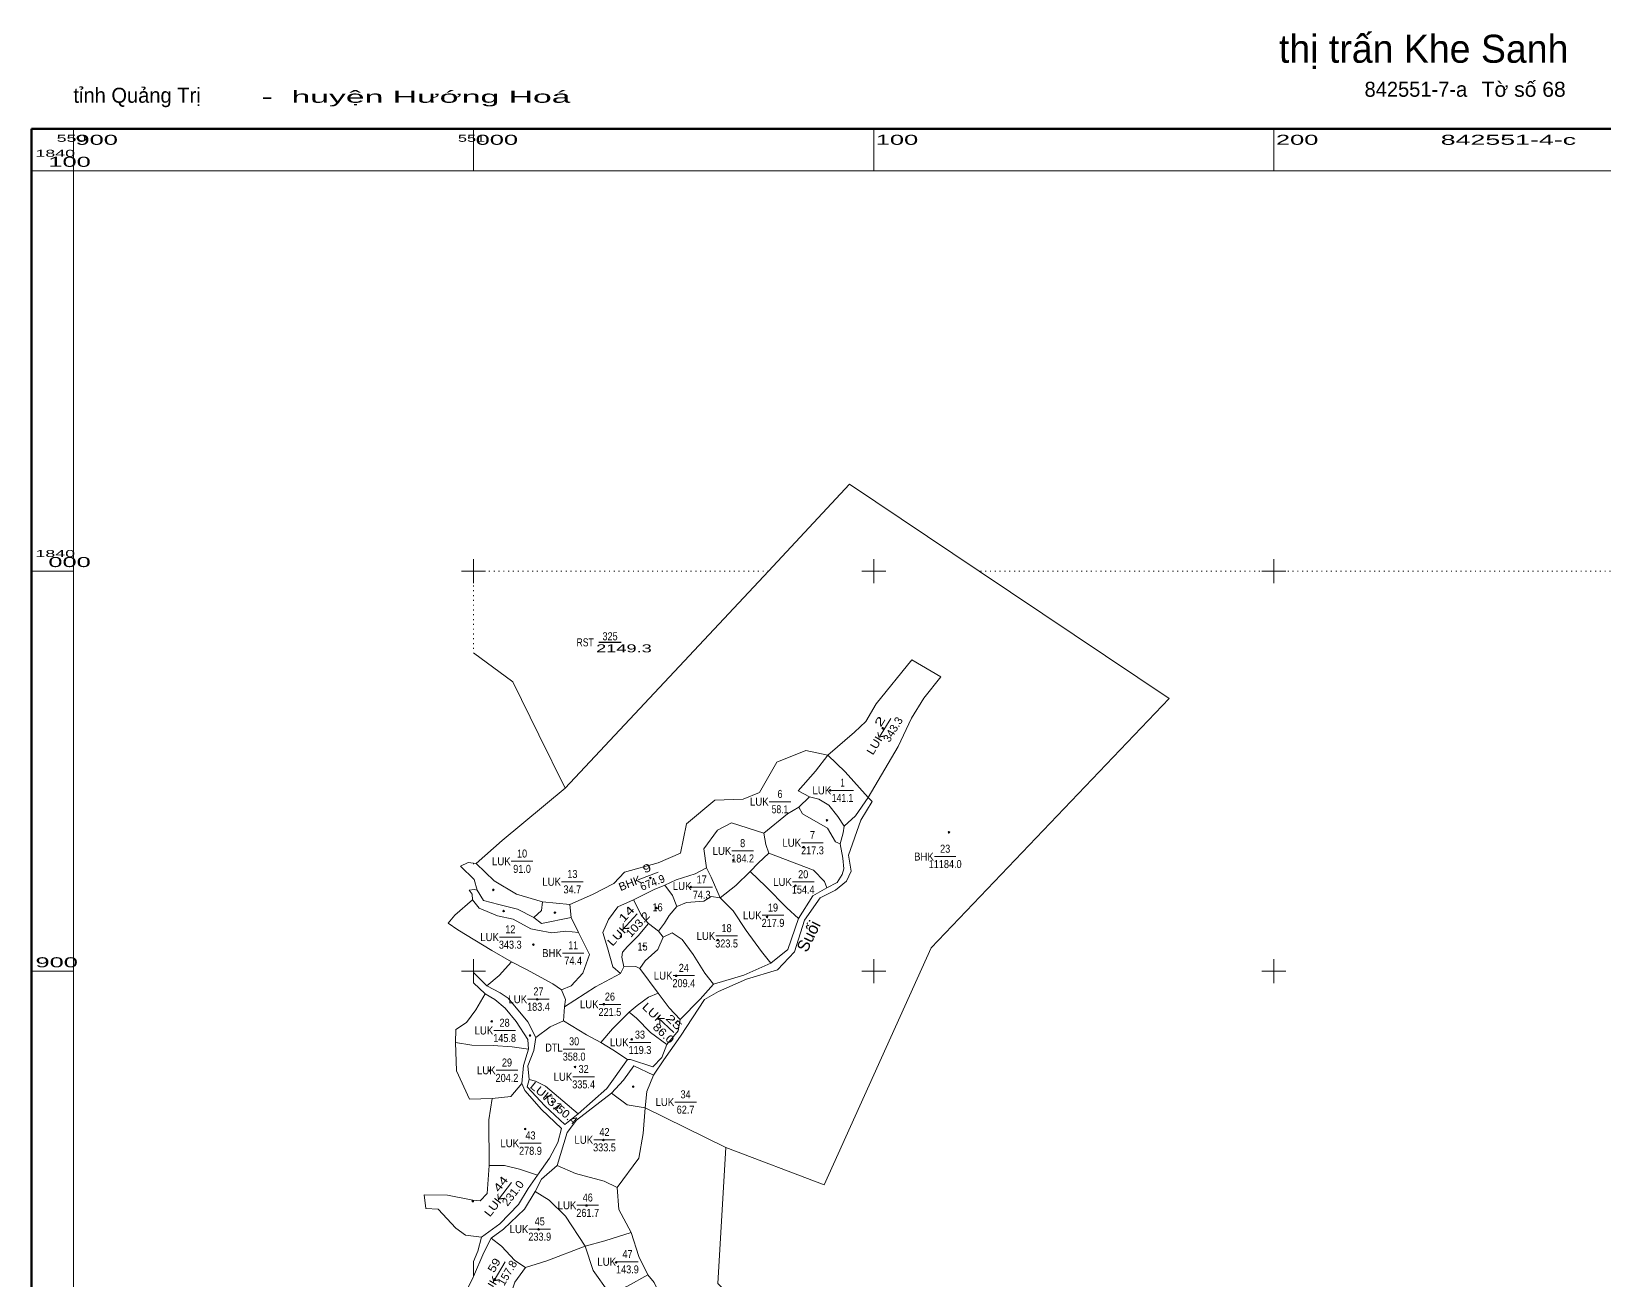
# Model space of a CAD drawing. Header units: metres. Extents: x 550890 to 551618, y 1839259 to 1840146.
# Drawn here: x 550889.5 to 551282.6, y 1839822.7 to 1840134.8 of the extents above; entities that cross this region are included whole.
import ezdxf
from ezdxf.enums import TextEntityAlignment as Align

# ---------------------------------------------------------------- set-up
doc = ezdxf.new("R2010")
doc.units = ezdxf.units.M
doc.header["$LTSCALE"] = 0.8
doc.header["$PDMODE"] = 32
doc.header["$PDSIZE"] = 0.4
doc.linetypes.add('DASH_DOUBLE_DOT', pattern=[9.2, 5, -1.2, 0.3, -1.2, 0.3, -1.2])
doc.linetypes.add('DOTTED', pattern=[1.5, 0.3, -1.2])
for name, color, linetype, lineweight in [('10', 7, 'Continuous', 13), ('13', 7, 'Continuous', 13), ('2', 7, 'DASH_DOUBLE_DOT', 25), ('24', 7, 'Continuous', 13), ('31', 7, 'Continuous', 13), ('63', 7, 'Continuous', 13)]:
    doc.layers.add(name, color=color, linetype=linetype, lineweight=lineweight)
doc.layers.add('4', color=7, linetype='Continuous')
doc.layers.add('48', color=7, linetype='Continuous')

msp = doc.modelspace()

# ---------------------------------------------------------------- linework, layer by layer
at = {"layer": '10'}
for p, q in [((551081.23, 1839941.03), (551083.92, 1839943.6)), ((551024.04, 1839916.69), (551017.17, 1839917.38)), ((551024.35, 1839913.43), (551024.04, 1839916.69)), ((551026.19, 1839909.68), (551024.35, 1839913.43)), ((551046.22, 1839910.03), (551043.7, 1839911.9)), ((551047.37, 1839908.51), (551046.22, 1839910.03)), ((551037.5, 1839901.14), (551036.73, 1839899.41)), ((551046.12, 1839894.54), (551041.53, 1839900.69)), ((551022.74, 1839891.09), (551022.42, 1839887.62)), ((551063, 1839856), (551042.84, 1839865.88))]:
    msp.add_line(p, q, dxfattribs=at)
for points in [[(551073.67, 1840000), (551093.97, 1840021.69), (551126.34, 1840000)], [(551000.61, 1839926.96), (551007.17, 1839932.67), (551022.88, 1839945.75), (551073.67, 1840000)], [(551126.34, 1840000), (551173.84, 1839968.17), (551114.32, 1839905.86), (551087.59, 1839846.66), (551063, 1839856)], [(551022.88, 1839945.75), (551016.33, 1839959.04), (551009.78, 1839972.32), (551000, 1839979.61)], [(551098.6, 1839943.41), (551106.1, 1839956.18), (551109.45, 1839963.26), (551112.48, 1839968.28), (551116.76, 1839973.61), (551109.53, 1839977.84), (551100.63, 1839966.86), (551098.02, 1839962.44), (551095.19, 1839959.74), (551088.48, 1839954.02)], [(551088.48, 1839954.02), (551083.02, 1839955.14), (551075.77, 1839952.26), (551071.45, 1839944.71), (551067.35, 1839943.03), (551060.28, 1839942.78), (551053.19, 1839936.86), (551051.73, 1839929.54), (551046.13, 1839927.13), (551037.69, 1839924.75), (551035.06, 1839921.93), (551029.67, 1839919.15), (551024.04, 1839916.69)], [(551083.92, 1839943.6), (551081.14, 1839945.1), (551085.43, 1839949.97), (551088.48, 1839954.02)], [(551098.6, 1839943.41), (551092.84, 1839949.84), (551088.48, 1839954.02)], [(551072.56, 1839934.51), (551078.45, 1839939.34), (551081.23, 1839941.03)], [(551081.23, 1839941.03), (551082.18, 1839939.32), (551088.45, 1839935.79), (551090.45, 1839932.31), (551091.63, 1839931.81)], [(551092.6, 1839936.28), (551090.99, 1839938.69), (551088.74, 1839941.49), (551086.26, 1839942.99), (551083.92, 1839943.6)], [(551058.23, 1839925.89), (551057.54, 1839930.58), (551060.96, 1839935.24), (551064.43, 1839937.07), (551072.56, 1839934.51)], [(551073.77, 1839929.5), (551072.98, 1839931.68), (551072.56, 1839934.51)], [(551069.07, 1839924.95), (551071.12, 1839927.05), (551073.77, 1839929.5)], [(551073.77, 1839929.5), (551084.92, 1839925.29), (551087.68, 1839922.44), (551088.24, 1839920.88)], [(551000.92, 1839920.24), (551000.12, 1839922.9), (550996.72, 1839926.26), (550998.6, 1839927.17), (551000, 1839927.02), (551000.61, 1839926.96)], [(551017.17, 1839917.38), (551010.68, 1839919.3), (551005.15, 1839922.58), (551000.61, 1839926.96)], [(551047.74, 1839921.48), (551050.59, 1839922.87), (551055.32, 1839924.37), (551058.23, 1839925.89)], [(551058.23, 1839925.89), (551059.4, 1839923.52), (551061.59, 1839918.35)], [(551039.95, 1839917.83), (551045.12, 1839920.46), (551047.74, 1839921.48)], [(551050.78, 1839916.17), (551049.66, 1839918.97), (551047.74, 1839921.48)], [(551069.07, 1839924.95), (551065.55, 1839921.43), (551061.59, 1839918.35)], [(551081.2, 1839913.2), (551078.31, 1839915.89), (551072.99, 1839921.22), (551069.07, 1839924.95)], [(551009.48, 1839902.34), (551004.51, 1839905.23), (550996.01, 1839910.37), (550993.67, 1839912.02), (550995.3, 1839914.03), (550999.74, 1839917.84)], [(550999.74, 1839917.84), (550999.6, 1839919.26), (550998.89, 1839920.26), (551000.11, 1839920.41), (551000.92, 1839920.24)], [(550999.74, 1839917.84), (551001.42, 1839915.74), (551005.99, 1839913.83), (551009.89, 1839913.06), (551014.3, 1839910.58), (551016, 1839910.24), (551019.52, 1839909.61), (551023.06, 1839910.02), (551026.19, 1839909.68)], [(551000.92, 1839920.24), (551002.44, 1839917.67), (551006.28, 1839916.67), (551010.97, 1839915.52), (551015.02, 1839913.42)], [(551015.02, 1839913.42), (551016.92, 1839915.19), (551017.17, 1839917.38)], [(551036.73, 1839899.41), (551034.76, 1839901.13), (551033.44, 1839905.89), (551032.27, 1839909.72), (551033.7, 1839912.9), (551036.02, 1839916.14), (551039.95, 1839917.83)], [(551043.7, 1839911.9), (551042.07, 1839913.74), (551039.95, 1839917.83)], [(551061.59, 1839918.35), (551059.4, 1839918.66), (551057.52, 1839917.56), (551053.23, 1839917.19), (551050.78, 1839916.17)], [(551074.23, 1839902.07), (551071.92, 1839904.97), (551068.12, 1839910.19), (551064.87, 1839915.08), (551061.59, 1839918.35)], [(551015.02, 1839913.42), (551016.93, 1839911.92), (551024.35, 1839913.43)], [(551046.22, 1839910.03), (551047.67, 1839912.01), (551048.9, 1839913.9), (551050.78, 1839916.17)], [(551021.99, 1839895.34), (551024.36, 1839896.34), (551027.26, 1839899.52), (551028.99, 1839904.17), (551026.19, 1839909.68)], [(551043.7, 1839911.9), (551041.15, 1839908.86), (551038.44, 1839906.18), (551037.17, 1839904.74), (551037.01, 1839903.5), (551037.5, 1839901.14)], [(551059.96, 1839896.81), (551057.79, 1839899.54), (551054.86, 1839904.17), (551052.1, 1839907.98), (551049.61, 1839909.65), (551047.37, 1839908.51)], [(551047.37, 1839908.51), (551046.03, 1839905.41), (551042.85, 1839902.62), (551041.53, 1839900.69)], [(551009.48, 1839902.34), (551006.35, 1839898.93), (551003.34, 1839896.37)], [(551009.48, 1839902.34), (551013.21, 1839900.48), (551019.83, 1839896.84), (551021.99, 1839895.34)], [(551036.73, 1839899.41), (551030.49, 1839896.11), (551022.74, 1839891.09)], [(551041.53, 1839900.69), (551040.51, 1839901.2), (551037.5, 1839901.14)], [(550995.48, 1839882.19), (550995.54, 1839885.42), (550998.21, 1839887.22), (551000.52, 1839890.41), (551002.9, 1839894.34)], [(551021.99, 1839895.34), (551022.92, 1839892.97), (551022.74, 1839891.09)], [(551038.88, 1839889.76), (551040.9, 1839891.48), (551043.74, 1839893.54), (551046.12, 1839894.54)], [(551046.12, 1839894.54), (551048.88, 1839890.84), (551051.64, 1839887.94)], [(551031.77, 1839882.23), (551034.67, 1839885.59), (551038.88, 1839889.76)], [(551038.88, 1839889.76), (551040.67, 1839888.27), (551044.21, 1839884.72), (551048.28, 1839881.75)], [(551022.42, 1839887.62), (551019.15, 1839886.13), (551015.53, 1839883.48)], [(551022.42, 1839887.62), (551028.2, 1839884.12), (551031.77, 1839882.23)], [(550995.48, 1839882.19), (550995.73, 1839875.11), (550998.96, 1839868.06), (551004.6, 1839868.23)], [(551013.71, 1839880.55), (551009.64, 1839881.15), (551004.85, 1839881.42), (550999.56, 1839881.53), (550995.48, 1839882.19)], [(551031.77, 1839882.23), (551034.82, 1839880.35), (551038.46, 1839877.97)], [(551042.84, 1839865.88), (551043.27, 1839870), (551044.94, 1839874.07)], [(551012.01, 1839871.98), (551009.31, 1839868.74), (551004.6, 1839868.23)], [(551013.85, 1839873), (551015.43, 1839872.58), (551017.98, 1839871.29), (551022.25, 1839867.62), (551026.09, 1839864.42)], [(551003.84, 1839851.48), (551003.81, 1839862.89), (551004.6, 1839868.23)], [(551034.45, 1839869.59), (551038.34, 1839866.66), (551042.84, 1839865.88)], [(551035.87, 1839845.94), (551041.31, 1839853.34), (551042.33, 1839859.51), (551042.84, 1839865.88)], [(551063, 1839856), (551061, 1839822), (551083, 1839800), (551120.37, 1839749.41)], [(551001.96, 1839833.56), (550997.96, 1839834.05), (550995.56, 1839835.78), (550991.14, 1839840.58), (550988.06, 1839840.77), (550987.64, 1839844.13), (550993.45, 1839844.08), (550999.79, 1839842.81), (551001.65, 1839842.65), (551003.42, 1839844.47), (551003.84, 1839851.48)], [(551003.84, 1839851.48), (551007.69, 1839851.48), (551011.45, 1839850.54), (551015.92, 1839849.1)], [(551035.87, 1839845.94), (551032.6, 1839847.56), (551025.44, 1839849.48), (551020.89, 1839851.49)], [(551015.41, 1839844.97), (551018.84, 1839842.84), (551022.94, 1839838.79), (551027.91, 1839831.34)], [(551039.34, 1839834.74), (551036.3, 1839840.5), (551035.87, 1839845.94)], [(551039.34, 1839834.74), (551032.81, 1839832.63), (551027.91, 1839831.34)], [(551043.56, 1839824.13), (551041.27, 1839828.76), (551039.34, 1839834.74)], [(551012.92, 1839825.96), (551010.32, 1839827.75), (551007, 1839831.3), (551004.36, 1839833.36)], [(551027.91, 1839831.34), (551018.29, 1839827.64), (551012.92, 1839825.96)], [(551033.79, 1839819.73), (551029.83, 1839825.24), (551027.91, 1839831.34)], [(551012.92, 1839825.96), (551010.33, 1839822.31), (551007.92, 1839815.14), (551006.46, 1839812.55)], [(551035.28, 1839819.97), (551038.45, 1839821.34), (551043.56, 1839824.13)], [(551047.26, 1839803.2), (551047.97, 1839808.21), (551049.63, 1839812.87), (551045.1, 1839822.25), (551043.56, 1839824.13)]]:
    msp.add_lwpolyline(points, dxfattribs=at)
at = {"layer": '13', "lineweight": 25}
msp.add_line((551031.31, 1839982.21), (551036.89, 1839982.21), dxfattribs=at)
at = {"layer": '13'}
for p, q in [((551101.45, 1839958.58), (551104.25, 1839963.2)), ((551089.49, 1839945.21), (551094.89, 1839945.21)), ((551073.86, 1839942.38), (551079.26, 1839942.38)), ((551064.53, 1839930.09), (551069.93, 1839930.09)), ((551081.97, 1839932.12), (551087.37, 1839932.12)), ((551009.4, 1839927.49), (551014.8, 1839927.49)), ((551115.14, 1839928.69), (551120.54, 1839928.69)), ((551021.96, 1839922.36), (551027.36, 1839922.36)), ((551041.12, 1839922.81), (551046.14, 1839924.78)), ((551079.66, 1839922.32), (551085.06, 1839922.32)), ((551054.29, 1839921.01), (551059.69, 1839921.01)), ((551037.2, 1839910.33), (551040.83, 1839914.32)), ((551072.11, 1839914), (551077.51, 1839914)), ((551006.45, 1839908.55), (551011.85, 1839908.55)), ((551060.51, 1839908.85), (551065.91, 1839908.85)), ((551022.18, 1839904.55), (551027.58, 1839904.55)), ((551049.83, 1839898.93), (551055.23, 1839898.93)), ((551013.5, 1839893.03), (551018.9, 1839893.03)), ((551031.35, 1839891.74), (551036.75, 1839891.74)), ((551046.11, 1839888.38), (551050.06, 1839884.7)), ((551005.04, 1839885.21), (551010.44, 1839885.21)), ((551038.86, 1839882.24), (551044.26, 1839882.24)), ((551022.41, 1839880.58), (551027.81, 1839880.58)), ((551005.63, 1839875.27), (551011.03, 1839875.27)), ((551024.79, 1839873.64), (551030.19, 1839873.64)), ((551017.53, 1839867.89), (551019.43, 1839869.28)), ((551019.94, 1839865.52), (551021.84, 1839866.92)), ((551050.26, 1839867.33), (551055.66, 1839867.33)), ((551011.5, 1839857.05), (551016.9, 1839857.05)), ((551030, 1839857.9), (551035.4, 1839857.9)), ((551006.2, 1839842.95), (551009.46, 1839847.25)), ((551025.81, 1839841.54), (551031.21, 1839841.54)), ((551013.82, 1839835.59), (551019.22, 1839835.59)), ((551005.14, 1839822.74), (551007.86, 1839827.41)), ((551035.73, 1839827.42), (551041.13, 1839827.42))]:
    msp.add_line(p, q, dxfattribs=at)
for p in [(551102.24, 1839960.73), (551089.11, 1839945.21), (551088.3, 1839937.74), (551118.78, 1839934.72), (551082.5, 1839931.02), (551064.93, 1839927.77), (551044.17, 1839923.32), (551054.25, 1839921.06), (551080.43, 1839921.4), (551004.91, 1839920.34), (551007.49, 1839915.04), (551020.3, 1839914.67), (551045.74, 1839915.79), (551073.33, 1839913.58), (551014.93, 1839906.66), (551036.78, 1839908.68), (551042.51, 1839906.33), (551061.04, 1839907.8), (551050.61, 1839898.86), (551015.91, 1839892.97), (551032.55, 1839891.77), (551004.51, 1839887.49), (551046.08, 1839888.19), (551014.08, 1839883.96), (551039.5, 1839882.99), (551004.03, 1839875.17), (551025.34, 1839876.09), (551039.86, 1839871.18), (551019.69, 1839867.42), (551012.87, 1839860.61), (551032.42, 1839857.84), (550999.8, 1839842.58), (551028.22, 1839841.48), (551016.23, 1839835.52), (551035.59, 1839827.28), (551005.24, 1839823.02)]:
    msp.add_point(p, dxfattribs=at)
at = {"layer": '24', "linetype": 'DOTTED'}
for p, q in [((551380.09, 1840000), (551126.34, 1840000)), ((551000, 1839927.02), (551000, 1839926.11))]:
    msp.add_line(p, q, dxfattribs=at)
at = {"layer": '24'}
for p, q in [((551000, 1839897.13), (551000, 1839899.68)), ((551000, 1839823.76), (551000, 1839827.47))]:
    msp.add_line(p, q, dxfattribs=at)
at = {"layer": '24', "linetype": 'DOTTED'}
msp.add_lwpolyline([(551073.67, 1840000), (551000, 1840000), (551000, 1839979.61)], dxfattribs=at)
at = {"layer": '31'}
msp.add_line((551000, 1839897.13), (551002.9, 1839894.34), dxfattribs=at)
for points in [[(551044.94, 1839874.07), (551047.49, 1839877.87), (551051.67, 1839883.82), (551057.66, 1839892.93), (551061.2, 1839894.98), (551068.16, 1839898.05), (551075.94, 1839900.34), (551080.18, 1839904.9), (551082.71, 1839912.81), (551086.59, 1839918.33), (551090.47, 1839920.25), (551093.21, 1839922.52), (551094.37, 1839925.01), (551093.67, 1839929), (551096.73, 1839937.76), (551099.59, 1839942.41), (551098.6, 1839943.41)], [(551098.6, 1839943.41), (551095.46, 1839938.82), (551092.6, 1839936.28)], [(551091.63, 1839931.81), (551092.34, 1839934.56), (551092.6, 1839936.28)], [(551088.24, 1839920.88), (551090.83, 1839922.2), (551092.06, 1839924.2), (551092.48, 1839925.62), (551092.26, 1839928.27), (551091.63, 1839931.81)], [(551088.24, 1839920.88), (551084.77, 1839918.82), (551081.2, 1839913.2)], [(551081.2, 1839913.2), (551078.55, 1839905.43), (551074.23, 1839902.07)], [(551074.23, 1839902.07), (551067.5, 1839899.07), (551059.96, 1839896.81)], [(551000, 1839899.68), (551000.24, 1839899.48), (551003.34, 1839896.37)], [(551002.9, 1839894.34), (551005.32, 1839892.97), (551007.87, 1839890.77), (551010.64, 1839887.45), (551013.54, 1839882.93), (551013.71, 1839880.55)], [(551003.34, 1839896.37), (551006.67, 1839894.62), (551008.66, 1839893.27), (551013.58, 1839887.34), (551015.53, 1839883.48)], [(551059.96, 1839896.81), (551056.58, 1839893.02), (551051.64, 1839887.94)], [(551048.28, 1839881.75), (551051.14, 1839885.1), (551051.64, 1839887.94)], [(551013.85, 1839873), (551013.52, 1839876.41), (551015.07, 1839880.18), (551015.53, 1839883.48)], [(551013.71, 1839880.55), (551012.47, 1839876.47), (551012.01, 1839871.98)], [(551038.46, 1839877.97), (551033.29, 1839870.72), (551026.09, 1839864.42)], [(551038.46, 1839877.97), (551039.19, 1839877.92), (551044.82, 1839876.13), (551047.05, 1839878.43), (551048.28, 1839881.75)], [(551034.45, 1839869.59), (551037.47, 1839872.78), (551040, 1839876.42), (551044.94, 1839874.07)], [(551015.92, 1839849.1), (551018.99, 1839853.31), (551021.07, 1839857.24), (551021.94, 1839860.7), (551016.96, 1839865.48), (551012.76, 1839870.2), (551012.01, 1839871.98)], [(551013.85, 1839873), (551013.36, 1839871.13), (551017.82, 1839866.42), (551022.79, 1839861.76), (551026.09, 1839864.42)], [(551020.89, 1839851.49), (551023.35, 1839859.75), (551025.74, 1839862.8), (551034.45, 1839869.59)], [(551020.89, 1839851.49), (551016.98, 1839848.06), (551015.41, 1839844.97)], [(551001.96, 1839833.56), (551006.56, 1839836.93), (551011.25, 1839841.72), (551013.64, 1839845.74), (551015.92, 1839849.1)], [(551004.36, 1839833.36), (551007.46, 1839835.61), (551012.67, 1839840.55), (551015.41, 1839844.97)], [(551001.96, 1839833.56), (551001.03, 1839830.09), (551000, 1839827.47)], [(551004.36, 1839833.36), (551002.58, 1839829.75), (551000, 1839823.76)], [(551000, 1839823.76), (550999.91, 1839823.55), (550997.95, 1839819.7), (551000, 1839817.98)]]:
    msp.add_lwpolyline(points, dxfattribs=at)
at = {"layer": '63'}
for p, q in [((550900, 1840100), (550900, 1840110.5)), ((551000, 1840100), (551000, 1840110.5)), ((551100, 1840100), (551100, 1840110.5)), ((551200, 1840100), (551200, 1840110.5)), ((550900, 1840100), (550889.5, 1840100)), ((550900, 1840000), (550889.5, 1840000)), ((550997, 1840000), (551003, 1840000)), ((551000, 1839997), (551000, 1840003)), ((551097, 1840000), (551103, 1840000)), ((551100, 1839997), (551100, 1840003)), ((551197, 1840000), (551203, 1840000)), ((551200, 1839997), (551200, 1840003)), ((551000, 1839897), (551000, 1839903)), ((551100, 1839897), (551100, 1839903)), ((551200, 1839897), (551200, 1839903)), ((550900, 1839900), (550889.5, 1839900)), ((550997, 1839900), (551003, 1839900)), ((551097, 1839900), (551103, 1839900)), ((551197, 1839900), (551203, 1839900))]:
    msp.add_line(p, q, dxfattribs=at)
at = {"layer": '63', "lineweight": 158}
msp.add_lwpolyline([(550889.5, 1840110.5), (551610.5, 1840110.5), (551610.5, 1839389.5), (550889.5, 1839389.5)], close=True, dxfattribs=at)
at = {"layer": '63'}
msp.add_lwpolyline([(551383.96, 1840100), (551600, 1840100), (551600, 1839400), (550900, 1839400), (550900, 1840100), (551379.89, 1840100)], dxfattribs=at)

# ---------------------------------------------------------------- texts
at = {"layer": '13'}
for s, width, p in [('325', 0.85, (551034.09, 1839982.71)), ('2149.3', 1.7, (551037.56, 1839979.69)), ('6', 0.85, (551076.56, 1839943.31)), ('1', 0.7, (551092.19, 1839946.14)), ('8', 0.85, (551067.23, 1839931.02)), ('7', 0.85, (551084.67, 1839933.05)), ('10', 0.85, (551012.1, 1839928.42)), ('23', 0.85, (551117.84, 1839929.62)), ('13', 0.85, (551024.67, 1839923.3)), ('20', 0.85, (551082.36, 1839923.25)), ('17', 0.85, (551056.99, 1839921.94)), ('16', 0.85, (551045.97, 1839915)), ('19', 0.85, (551074.81, 1839914.93)), ('12', 0.85, (551009.16, 1839909.49)), ('18', 0.85, (551063.21, 1839909.78)), ('11', 0.8, (551024.88, 1839905.49)), ('15', 0.85, (551042.21, 1839905.19)), ('24', 0.85, (551052.54, 1839899.86)), ('27', 0.85, (551016.2, 1839893.97)), ('26', 0.85, (551034.06, 1839892.68)), ('28', 0.85, (551007.74, 1839886.15)), ('30', 0.85, (551025.11, 1839881.51)), ('33', 0.85, (551041.56, 1839883.18)), ('29', 0.85, (551008.33, 1839876.21)), ('32', 0.85, (551027.49, 1839874.58)), ('34', 0.85, (551052.96, 1839868.26)), ('43', 0.85, (551014.2, 1839857.99)), ('42', 0.85, (551032.7, 1839858.84)), ('46', 0.85, (551028.52, 1839842.48)), ('45', 0.85, (551016.52, 1839836.52)), ('47', 0.85, (551038.44, 1839828.36))]:
    msp.add_text(s, height=2, dxfattribs=dict(at, width=width)).set_placement(p, align=Align.CENTER)
at = {"layer": '13', "width": 0.8}
msp.add_text('RST ', height=2, dxfattribs=at).set_placement((551030.6, 1839981.2), align=Align.RIGHT)
at = {"layer": '13'}
for s, height, rotation, width, p in [('2', 2, 58.802, 1.65, (551102.36, 1839961.9)), ('9', 2, 21.379, 1.35, (551043.66, 1839924.82)), ('14', 2, 47.74, 1.45, (551038.94, 1839913.63)), ('25', 2, 317.075, 1.45, (551049.4, 1839886.59)), ('31', 2, 320.994, 1.3, (551019.68, 1839865.99)), ('44', 2, 52.854, 1.35, (551007.55, 1839846.27)), ('59', 1.99, 59.782, 1.2, (551005.98, 1839826.05))]:
    msp.add_text(s, height=height, rotation=rotation, dxfattribs=dict(at, width=width)).set_placement(p, align=Align.CENTER)
at = {"layer": '2'}
for s, height, rotation, width, p in [('LUK', 2, 58.802, 1.15, (551102.87, 1839958.98)), ('BHK', 2, 21.379, 1.05, (551042.09, 1839922.12)), ('LUK', 2, 47.74, 1.25, (551039.07, 1839910.91)), ('LUK', 2, 317.075, 1.25, (551046.69, 1839886.46)), ('LUK', 2, 320.994, 1.2, (551018.75, 1839867.1)), ('LUK', 2, 52.854, 1.2, (551007.84, 1839843.44)), ('LUK', 1.99, 59.782, 1.15, (551006.52, 1839823.13))]:
    msp.add_text(s, height=height, rotation=rotation, dxfattribs=dict(at, width=width)).set_placement(p, align=Align.RIGHT)
for s, width, p in [('LUK', 0.9, (551089.36, 1839944.21)), ('LUK', 0.9, (551073.73, 1839941.37)), ('LUK', 0.9, (551081.84, 1839931.12)), ('LUK', 0.9, (551064.4, 1839929.09)), ('BHK', 0.9, (551115.01, 1839927.68)), ('LUK', 0.9, (551009.27, 1839926.49)), ('LUK', 0.9, (551021.83, 1839921.37)), ('LUK', 0.9, (551054.45, 1839920.3)), ('LUK', 0.9, (551079.53, 1839921.32)), ('LUK', 0.9, (551071.98, 1839912.99)), ('LUK', 0.9, (551006.32, 1839907.55)), ('LUK', 0.9, (551060.38, 1839907.84)), ('BHK', 0.9, (551022.06, 1839903.55)), ('LUK', 0.9, (551049.7, 1839897.92)), ('LUK', 0.9, (551013.37, 1839892.03)), ('LUK', 0.9, (551031.23, 1839890.75)), ('LUK', 0.9, (551004.9, 1839884.22)), ('DTL', 0.85, (551022.2, 1839879.94)), ('LUK', 0.9, (551038.73, 1839881.24)), ('LUK', 0.9, (551005.51, 1839874.27)), ('LUK', 0.9, (551024.66, 1839872.64)), ('LUK', 0.9, (551050.13, 1839866.33)), ('LUK', 0.9, (551029.87, 1839856.9)), ('LUK', 0.9, (551011.37, 1839856.05)), ('LUK', 0.9, (551025.68, 1839840.54)), ('LUK', 0.9, (551013.68, 1839834.58)), ('LUK', 0.9, (551035.6, 1839826.42))]:
    msp.add_text(s, height=2, dxfattribs=dict(at, width=width)).set_placement(p, align=Align.RIGHT)
at = {"layer": '4'}
for s, height, rotation, p in [('343.3', 2, 58.802, (551105.64, 1839959.91)), ('157.8', 1.99, 59.782, (551009.29, 1839824.13))]:
    msp.add_text(s, height=height, rotation=rotation, dxfattribs=at).set_placement(p, align=Align.CENTER)
for s, width, p in [('58.1', 0.8, (551076.56, 1839939.48)), ('141.1', 0.8, (551092.19, 1839942.31)), ('184.2', 0.85, (551067.23, 1839927.19)), ('217.3', 0.85, (551084.67, 1839929.22)), ('91.0', 0.85, (551012.1, 1839924.59)), ('11184.0', 0.85, (551117.84, 1839925.79)), ('34.7', 0.85, (551024.66, 1839919.46)), ('154.4', 0.85, (551082.36, 1839919.42)), ('74.3', 0.85, (551056.99, 1839918.11)), ('217.9', 0.85, (551074.81, 1839911.1)), ('343.3', 0.85, (551009.15, 1839905.65)), ('323.5', 0.85, (551063.21, 1839905.95)), ('74.4', 0.85, (551024.88, 1839901.65)), ('209.4', 0.85, (551052.53, 1839896.03)), ('183.4', 0.85, (551016.2, 1839890.13)), ('221.5', 0.85, (551034.05, 1839888.84)), ('145.8', 0.85, (551007.74, 1839882.31)), ('358.0', 0.85, (551025.11, 1839877.68)), ('119.3', 0.85, (551041.56, 1839879.34)), ('204.2', 0.85, (551008.33, 1839872.37)), ('335.4', 0.85, (551027.49, 1839870.74)), ('62.7', 0.85, (551052.96, 1839864.43)), ('278.9', 0.85, (551014.2, 1839854.15)), ('333.5', 0.85, (551032.7, 1839855)), ('261.7', 0.85, (551028.51, 1839838.64)), ('233.9', 0.85, (551016.52, 1839832.69)), ('143.9', 0.85, (551038.43, 1839824.52))]:
    msp.add_text(s, height=2, dxfattribs=dict(at, width=width)).set_placement(p, align=Align.CENTER)
for s, rotation, width, p in [('674.9', 21.379, 0.95, (551045.05, 1839921.24)), ('103.2', 47.74, 1.1, (551041.77, 1839911.04)), ('86.0', 317.075, 1.15, (551046.79, 1839883.78)), ('50.4', 320.994, 1.1, (551022.72, 1839863.36)), ('231.0', 52.854, 1.05, (551010.61, 1839843.95))]:
    msp.add_text(s, height=2, rotation=rotation, dxfattribs=dict(at, width=width)).set_placement(p, align=Align.CENTER)
at = {"layer": '48'}
msp.add_text('Suối', height=2.99, rotation=63.754, dxfattribs=at).set_placement((551085.05, 1839908.12), align=Align.CENTER)
at = {"layer": '63'}
for s, height, p in [('thị trấn Khe Sanh', 7, (551237.42, 1840127)), ('842551-7-a', 3.75, (551235.47, 1840118.5))]:
    msp.add_text(s, height=height, dxfattribs=at).set_placement(p, align=Align.CENTER)
for s, height, width, p in [('Tờ số 68', 3.75, 1.05, (551262.41, 1840118.5)), ('842551-4-c', 2.5, 2, (551258.59, 1840106.5))]:
    msp.add_text(s, height=height, dxfattribs=dict(at, width=width)).set_placement(p, align=Align.CENTER)
msp.add_text('tỉnh Quảng Trị', height=3.75, dxfattribs=at).set_placement((550900, 1840117))
for s, height, width, p in [('  -  huyện Hướng Hoá', 3, 2.1, (550942.32, 1840117)), ('900', 2.5, 1.9, (550900.5, 1840106.5)), ('000', 2.5, 1.9, (551000.5, 1840106.5)), ('100', 2.5, 1.9, (551100.5, 1840106.5)), ('200', 2.5, 1.9, (551200.5, 1840106.5)), ('1840', 1.75, 1.9, (550890.5, 1840103.5)), ('1840', 1.75, 1.9, (550890.5, 1840003.5)), ('900', 2.5, 1.9, (550890.5, 1839901))]:
    msp.add_text(s, height=height, dxfattribs=dict(at, width=width)).set_placement(p)
for s, height, width, p in [('550', 1.75, 1.9, (550903.22, 1840107.25)), ('551', 1.75, 1.75, (551002.9, 1840107.25)), ('100', 2.5, 1.9, (550904.32, 1840101)), ('000', 2.5, 1.9, (550904.32, 1840001))]:
    msp.add_text(s, height=height, dxfattribs=dict(at, width=width)).set_placement(p, align=Align.RIGHT)

doc.saveas('drawing.dxf')
